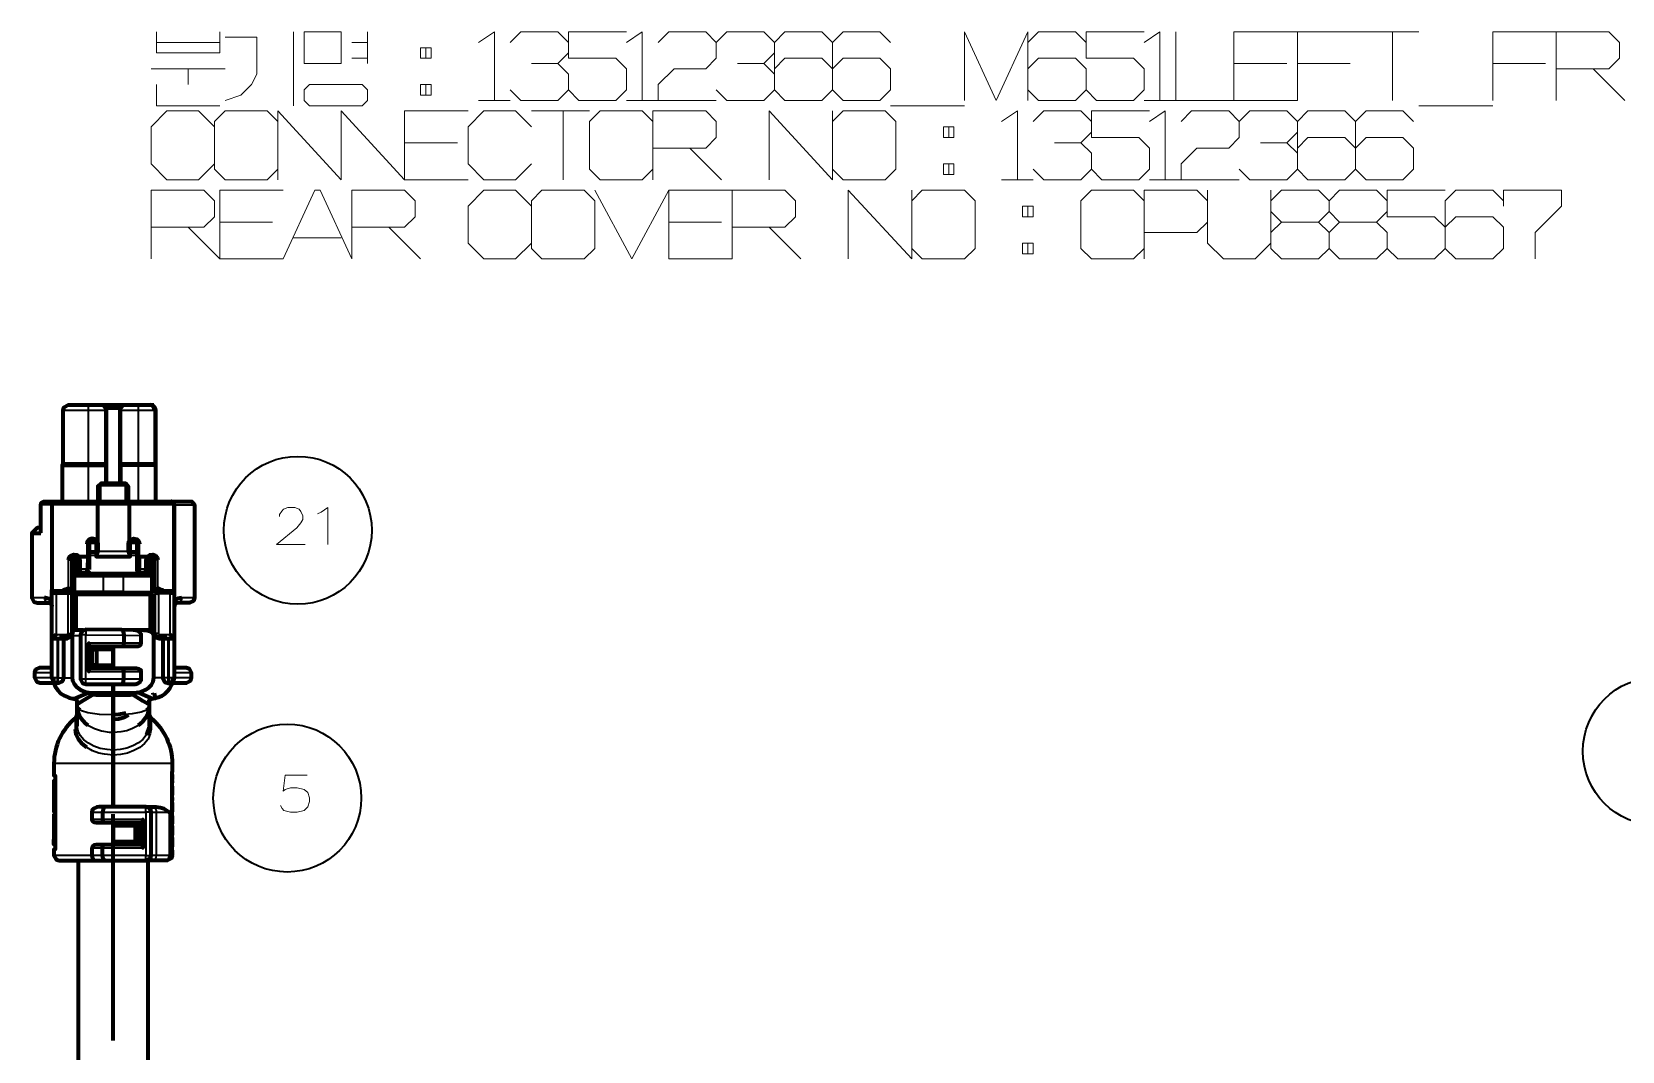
# Model space of a CAD drawing. Header units: millimetres. Extents: x 0 to 174, y 0 to 33.
# Drawn here: x 42.938 to 45.902, y 12.972 to 14.871 of the extents above; entities that cross this region are included whole.
import ezdxf

# ---------------------------------------------------------------- set-up
doc = ezdxf.new("R2010")
doc.units = ezdxf.units.MM
doc.layers.add('PDF_Geomertry', color=7, linetype='Continuous', true_color=0x405f80)

msp = doc.modelspace()

# ---------------------------------------------------------------- linework, layer by layer
at = {"layer": 'PDF_Geomertry', "color": 7, "lineweight": 13}
for points in [[(43.1703, 14.8714), (43.1703, 14.8319), (43.2883, 14.8319), (43.2883, 14.8714), (43.2883, 14.8517), (43.1703, 14.8517)], [(43.2982, 14.8615), (43.3572, 14.8615), (43.3572, 14.8221), (43.3572, 14.7926), (43.3474, 14.7729), (43.3278, 14.7532), (43.2982, 14.7433)], [(43.4261, 14.8714), (43.4261, 14.7335)], [(43.5344, 14.8517), (43.5639, 14.8517)], [(43.5639, 14.8714), (43.5639, 14.8122)], [(43.7707, 14.8517), (43.8001, 14.8714), (43.8001, 14.7433)], [(43.8297, 14.8517), (43.8493, 14.8714), (43.9183, 14.8714), (43.9379, 14.8517), (43.9379, 14.8319), (43.9183, 14.8122), (43.869, 14.8122), (43.9183, 14.8122), (43.9379, 14.7926), (43.9379, 14.7631), (43.9183, 14.7433), (43.8493, 14.7433), (43.8297, 14.7631)], [(44.0463, 14.8714), (43.9379, 14.8714), (43.9379, 14.8221), (44.0265, 14.8221), (44.0463, 14.8024), (44.0463, 14.7631), (44.0265, 14.7433), (43.9576, 14.7433), (43.9379, 14.7631)], [(44.0463, 14.8517), (44.0757, 14.8714), (44.0757, 14.7433)], [(44.1053, 14.8517), (44.125, 14.8714), (44.1939, 14.8714), (44.2136, 14.8517), (44.2136, 14.8221), (44.1939, 14.8024), (44.1349, 14.8024), (44.1053, 14.7729), (44.1053, 14.7433), (44.2136, 14.7433)], [(44.2136, 14.8517), (44.2332, 14.8714), (44.3021, 14.8714), (44.3218, 14.8517), (44.3218, 14.8319), (44.3021, 14.8122), (44.2529, 14.8122), (44.3021, 14.8122), (44.3218, 14.7926), (44.3218, 14.7631), (44.3021, 14.7433), (44.2332, 14.7433), (44.2136, 14.7631)], [(44.4301, 14.8517), (44.4104, 14.8714), (44.3415, 14.8714), (44.3218, 14.8517), (44.3218, 14.7631), (44.3415, 14.7433), (44.4104, 14.7433), (44.4301, 14.7631), (44.4301, 14.8024), (44.4104, 14.8221), (44.3415, 14.8221), (44.3218, 14.8024)], [(44.5383, 14.8517), (44.5186, 14.8714), (44.4497, 14.8714), (44.4301, 14.8517), (44.4301, 14.7631), (44.4497, 14.7433), (44.5186, 14.7433), (44.5383, 14.7631), (44.5383, 14.8024), (44.5186, 14.8221), (44.4497, 14.8221), (44.4301, 14.8024)], [(44.6761, 14.7433), (44.6761, 14.8714), (44.7351, 14.7433), (44.7943, 14.8714), (44.7943, 14.7433)], [(44.9025, 14.8517), (44.8828, 14.8714), (44.8139, 14.8714), (44.7943, 14.8517), (44.7943, 14.7631), (44.8139, 14.7433), (44.8828, 14.7433), (44.9025, 14.7631), (44.9025, 14.8024), (44.8828, 14.8221), (44.8139, 14.8221), (44.7943, 14.8024)], [(45.0108, 14.8714), (44.9025, 14.8714), (44.9025, 14.8221), (44.9911, 14.8221), (45.0108, 14.8024), (45.0108, 14.7631), (44.9911, 14.7433), (44.9222, 14.7433), (44.9025, 14.7631)], [(45.0108, 14.8517), (45.0403, 14.8714), (45.0403, 14.7433)], [(45.0699, 14.8714), (45.0699, 14.7433), (45.1781, 14.7433)], [(45.2963, 14.8714), (45.1781, 14.8714), (45.1781, 14.7433), (45.2963, 14.7433), (45.2963, 14.8714), (45.4143, 14.8714), (45.5226, 14.8714)], [(45.4733, 14.8714), (45.4733, 14.7433)], [(45.7785, 14.8714), (45.6604, 14.8714), (45.6604, 14.7433)], [(45.7785, 14.7433), (45.7785, 14.8714), (45.8769, 14.8714), (45.8967, 14.8517), (45.8967, 14.8221), (45.8769, 14.8024), (45.7785, 14.8024)], [(43.5344, 14.8221), (43.5639, 14.8221)], [(43.6722, 14.8418), (43.6722, 14.8221)], [(43.1604, 14.8024), (43.2982, 14.8024)], [(43.2293, 14.8024), (43.2293, 14.7729)], [(45.2765, 14.8122), (45.1781, 14.8122)], [(45.3946, 14.8122), (45.2963, 14.8122)], [(45.7588, 14.8122), (45.6604, 14.8122)], [(45.8474, 14.8024), (45.9064, 14.7433)], [(43.1703, 14.7729), (43.1703, 14.7335), (43.2883, 14.7335)], [(43.6722, 14.7729), (43.6722, 14.7532)], [(43.7707, 14.7433), (43.8297, 14.7433)], [(44.0463, 14.7433), (44.1053, 14.7433)], [(44.5383, 14.7335), (44.6761, 14.7335)], [(45.0108, 14.7433), (45.0699, 14.7433)], [(45.5226, 14.7335), (45.6604, 14.7335)], [(43.2785, 14.6942), (43.249, 14.7238), (43.1899, 14.7238), (43.1604, 14.6942), (43.1604, 14.6253), (43.1899, 14.5957), (43.249, 14.5957), (43.2785, 14.6253)], [(43.3967, 14.5957), (43.3967, 14.7238), (43.5147, 14.5957), (43.5147, 14.7238)], [(43.5147, 14.5957), (43.5147, 14.7238), (43.6328, 14.5957), (43.6328, 14.7238)], [(43.751, 14.7238), (43.6328, 14.7238), (43.6328, 14.5957), (43.751, 14.5957)], [(43.869, 14.6942), (43.8396, 14.7238), (43.7804, 14.7238), (43.751, 14.6942), (43.751, 14.6253), (43.7804, 14.5957), (43.8396, 14.5957), (43.869, 14.6253)], [(43.869, 14.7238), (43.9774, 14.7238)], [(43.9281, 14.7238), (43.9281, 14.5957)], [(44.0954, 14.5957), (44.0954, 14.7238), (44.1939, 14.7238), (44.2136, 14.704), (44.2136, 14.6744), (44.1939, 14.6547), (44.0954, 14.6547)], [(44.3119, 14.5957), (44.3119, 14.7238), (44.4301, 14.5957), (44.4301, 14.7238)], [(44.745, 14.704), (44.7746, 14.7238), (44.7746, 14.5957)], [(44.804, 14.704), (44.8238, 14.7238), (44.8926, 14.7238), (44.9124, 14.704), (44.9124, 14.6843), (44.8926, 14.6646), (44.8435, 14.6646), (44.8926, 14.6646), (44.9124, 14.645), (44.9124, 14.6154), (44.8926, 14.5957), (44.8238, 14.5957), (44.804, 14.6154)], [(45.0207, 14.7238), (44.9124, 14.7238), (44.9124, 14.6744), (45.001, 14.6744), (45.0207, 14.6547), (45.0207, 14.6154), (45.001, 14.5957), (44.9321, 14.5957), (44.9124, 14.6154)], [(45.0207, 14.704), (45.0501, 14.7238), (45.0501, 14.5957)], [(45.0797, 14.704), (45.0993, 14.7238), (45.1683, 14.7238), (45.1879, 14.704), (45.1879, 14.6744), (45.1683, 14.6547), (45.1092, 14.6547), (45.0797, 14.6253), (45.0797, 14.5957), (45.1879, 14.5957)], [(45.1879, 14.704), (45.2076, 14.7238), (45.2765, 14.7238), (45.2963, 14.704), (45.2963, 14.6843), (45.2765, 14.6646), (45.2274, 14.6646), (45.2765, 14.6646), (45.2963, 14.645), (45.2963, 14.6154), (45.2765, 14.5957), (45.2076, 14.5957), (45.1879, 14.6154)], [(45.4044, 14.704), (45.3849, 14.7238), (45.316, 14.7238), (45.2963, 14.704), (45.2963, 14.6154), (45.316, 14.5957), (45.3849, 14.5957), (45.4044, 14.6154), (45.4044, 14.6547), (45.3849, 14.6744), (45.316, 14.6744), (45.2963, 14.6547)], [(45.5128, 14.704), (45.4931, 14.7238), (45.4242, 14.7238), (45.4044, 14.704), (45.4044, 14.6154), (45.4242, 14.5957), (45.4931, 14.5957), (45.5128, 14.6154), (45.5128, 14.6547), (45.4931, 14.6744), (45.4242, 14.6744), (45.4044, 14.6547)], [(44.6467, 14.6942), (44.6467, 14.6744)], [(43.7313, 14.6646), (43.6328, 14.6646)], [(44.1643, 14.6547), (44.2233, 14.5957)], [(44.6467, 14.6253), (44.6467, 14.6056)], [(44.745, 14.5957), (44.804, 14.5957)], [(45.0207, 14.5957), (45.0797, 14.5957)], [(43.1604, 14.4481), (43.1604, 14.5761), (43.2588, 14.5761), (43.2785, 14.5564), (43.2785, 14.5268), (43.2588, 14.5071), (43.1604, 14.5071)], [(43.4064, 14.5761), (43.2883, 14.5761), (43.2883, 14.4481), (43.4064, 14.4481), (43.4656, 14.5761), (43.4754, 14.5761), (43.5344, 14.4481), (43.5344, 14.5761), (43.6328, 14.5761), (43.6525, 14.5564), (43.6525, 14.5268), (43.6328, 14.5071), (43.5344, 14.5071)], [(43.869, 14.5465), (43.8396, 14.5761), (43.7804, 14.5761), (43.751, 14.5465), (43.751, 14.4776), (43.7804, 14.4481), (43.8396, 14.4481), (43.869, 14.4776)], [(43.9872, 14.5761), (44.0561, 14.4481), (44.125, 14.5761)], [(44.2431, 14.5761), (44.125, 14.5761), (44.125, 14.4481), (44.2431, 14.4481), (44.2431, 14.5761), (44.3415, 14.5761), (44.3611, 14.5564), (44.3611, 14.5268), (44.3415, 14.5071), (44.2431, 14.5071)], [(44.4596, 14.4481), (44.4596, 14.5761), (44.5778, 14.4481), (44.5778, 14.5761)], [(45.0108, 14.4481), (45.0108, 14.5761), (45.1092, 14.5761), (45.1289, 14.5564), (45.1289, 14.5169), (45.1092, 14.4974), (45.0108, 14.4974)], [(45.1289, 14.5761), (45.1289, 14.4776), (45.1585, 14.4481), (45.2175, 14.4481), (45.2469, 14.4776), (45.2469, 14.5761)], [(45.5718, 14.5761), (45.4636, 14.5761), (45.4636, 14.5268), (45.5521, 14.5268), (45.5718, 14.5071), (45.5718, 14.4678), (45.5521, 14.4481), (45.4832, 14.4481), (45.4636, 14.4678)], [(45.6801, 14.5564), (45.6604, 14.5761), (45.5915, 14.5761), (45.5718, 14.5564), (45.5718, 14.4678), (45.5915, 14.4481), (45.6604, 14.4481), (45.6801, 14.4678), (45.6801, 14.5071), (45.6604, 14.5268), (45.5915, 14.5268), (45.5718, 14.5071)], [(45.6801, 14.5465), (45.6801, 14.5761), (45.7883, 14.5761), (45.7883, 14.5465), (45.7392, 14.4974), (45.7392, 14.4481)], [(44.7943, 14.5465), (44.7943, 14.5268)], [(43.2293, 14.5071), (43.2883, 14.4481)], [(43.3868, 14.5169), (43.2883, 14.5169)], [(43.6033, 14.5071), (43.6624, 14.4481)], [(44.2233, 14.5169), (44.125, 14.5169)], [(44.3119, 14.5071), (44.371, 14.4481)], [(45.2667, 14.5169), (45.2469, 14.4974), (45.2469, 14.4678), (45.2667, 14.4481), (45.3356, 14.4481), (45.3553, 14.4678), (45.3553, 14.4974), (45.3356, 14.5169)], [(45.375, 14.5169), (45.3553, 14.4974), (45.3553, 14.4678), (45.375, 14.4481), (45.4439, 14.4481), (45.4636, 14.4678), (45.4636, 14.4974), (45.4439, 14.5169)], [(43.4261, 14.4875), (43.5147, 14.4875)], [(44.7943, 14.4776), (44.7943, 14.4579)]]:
    msp.add_lwpolyline(points, dxfattribs=at)
for points in [[(43.4458, 14.8714), (43.5147, 14.8714), (43.5147, 14.8122), (43.4458, 14.8122), (43.4458, 14.8714)], [(43.6624, 14.8418), (43.6821, 14.8418), (43.6821, 14.8221), (43.6624, 14.8221), (43.6624, 14.8418)], [(43.4557, 14.7729), (43.554, 14.7729), (43.5639, 14.7631), (43.5639, 14.7433), (43.554, 14.7335), (43.4557, 14.7335), (43.4458, 14.7433), (43.4458, 14.7631), (43.4557, 14.7729)], [(43.6624, 14.7729), (43.6821, 14.7729), (43.6821, 14.7532), (43.6624, 14.7532), (43.6624, 14.7729)], [(43.2982, 14.7238), (43.3769, 14.7238), (43.3967, 14.704), (43.3967, 14.6154), (43.3769, 14.5957), (43.2982, 14.5957), (43.2785, 14.6154), (43.2785, 14.704), (43.2982, 14.7238)], [(43.9969, 14.7238), (44.0757, 14.7238), (44.0954, 14.704), (44.0954, 14.6154), (44.0757, 14.5957), (43.9969, 14.5957), (43.9774, 14.6154), (43.9774, 14.704), (43.9969, 14.7238)], [(44.4497, 14.7238), (44.5285, 14.7238), (44.5482, 14.704), (44.5482, 14.6154), (44.5285, 14.5957), (44.4497, 14.5957), (44.4301, 14.6154), (44.4301, 14.704), (44.4497, 14.7238)], [(44.6368, 14.6942), (44.6564, 14.6942), (44.6564, 14.6744), (44.6368, 14.6744), (44.6368, 14.6942)], [(44.6368, 14.6253), (44.6564, 14.6253), (44.6564, 14.6056), (44.6368, 14.6056), (44.6368, 14.6253)], [(43.8887, 14.5761), (43.9675, 14.5761), (43.9872, 14.5564), (43.9872, 14.4678), (43.9675, 14.4481), (43.8887, 14.4481), (43.869, 14.4678), (43.869, 14.5564), (43.8887, 14.5761)], [(44.5974, 14.5761), (44.6761, 14.5761), (44.6958, 14.5564), (44.6958, 14.4678), (44.6761, 14.4481), (44.5974, 14.4481), (44.5778, 14.4678), (44.5778, 14.5564), (44.5974, 14.5761)], [(44.9124, 14.5761), (44.9911, 14.5761), (45.0108, 14.5564), (45.0108, 14.4678), (44.9911, 14.4481), (44.9124, 14.4481), (44.8926, 14.4678), (44.8926, 14.5564), (44.9124, 14.5761)], [(45.2667, 14.5761), (45.3356, 14.5761), (45.3553, 14.5564), (45.3553, 14.5367), (45.3356, 14.5169), (45.2667, 14.5169), (45.2469, 14.5367), (45.2469, 14.5564), (45.2667, 14.5761)], [(45.375, 14.5761), (45.4439, 14.5761), (45.4636, 14.5564), (45.4636, 14.5367), (45.4439, 14.5169), (45.375, 14.5169), (45.3553, 14.5367), (45.3553, 14.5564), (45.375, 14.5761)], [(44.7844, 14.5465), (44.804, 14.5465), (44.804, 14.5268), (44.7844, 14.5268), (44.7844, 14.5465)], [(44.7844, 14.4776), (44.804, 14.4776), (44.804, 14.4579), (44.7844, 14.4579), (44.7844, 14.4776)]]:
    msp.add_lwpolyline(points, close=True, dxfattribs=at)
at = {"layer": 'PDF_Geomertry', "lineweight": 70}
for points in [[(43.0761, 14.1701), (43.0761, 14.1663), (43.0761, 14.0658), (43.0429, 14.0658), (42.9967, 14.0658), (42.9967, 14.1663), (42.9986, 14.1721), (43.0065, 14.1761), (43.0429, 14.1761), (43.0708, 14.1761), (43.0715, 14.1761), (43.0793, 14.1761), (43.1001, 14.1761), (43.1079, 14.1761), (43.1086, 14.1761), (43.1365, 14.1761), (43.159, 14.1761), (43.1636, 14.1761), (43.1656, 14.1761)], [(43.1086, 14.1761), (43.1074, 14.1744), (43.1033, 14.1701), (43.1021, 14.1701), (43.1001, 14.1701), (43.0793, 14.1701), (43.0774, 14.1701), (43.0761, 14.1701), (43.0722, 14.1743), (43.0713, 14.1756), (43.071, 14.1758), (43.0708, 14.176), (43.0708, 14.1761), (43.0708, 14.1761), (43.0708, 14.1761), (43.0708, 14.1761), (43.0708, 14.1761)], [(43.1689, 14.0678), (43.1686, 14.0665), (43.1675, 14.0658), (43.1668, 14.0658), (43.1365, 14.0658), (43.1033, 14.0658), (43.1033, 14.1663), (43.1033, 14.1701)], [(43.1668, 14.1663), (43.166, 14.1706), (43.1631, 14.1746), (43.159, 14.1761), (43.1636, 14.1749), (43.1675, 14.1713), (43.1689, 14.1663), (43.1689, 14.0678), (43.1689, 14.0639), (43.1689, 13.996)], [(43.1636, 14.175), (43.1636, 14.1761)], [(42.9967, 14.0658), (42.9947, 14.0639), (43.0429, 14.0639), (43.076, 14.0639), (43.0761, 14.0658)], [(42.9947, 14.0639), (42.9947, 13.996)], [(43.076, 14.0639), (43.076, 14.0294)], [(43.1033, 14.0658), (43.1035, 14.0639)], [(43.1689, 14.0639), (43.1365, 14.0639), (43.1035, 14.0639), (43.1035, 14.0294)], [(43.1183, 13.996), (43.1183, 14.0218), (43.1183, 14.0235), (43.1135, 14.0293), (43.1124, 14.0294), (43.0671, 14.0294), (43.0612, 14.0246), (43.0612, 14.0235), (43.0612, 14.0218), (43.0612, 13.996)], [(42.9594, 13.9954), (42.9571, 13.9944), (42.9553, 13.9921), (42.9547, 13.99), (42.9547, 13.9375)], [(42.9553, 13.99), (42.9568, 13.9936), (42.9606, 13.9958), (42.9624, 13.996), (42.9815, 13.996), (42.9829, 13.996), (43.0604, 13.996), (43.119, 13.996), (43.1965, 13.996), (43.1981, 13.996), (43.2354, 13.996), (43.2365, 13.9958), (43.2413, 13.99), (43.2413, 13.8168), (43.2393, 13.811), (43.2315, 13.8069), (43.2099, 13.8069), (43.2081, 13.8067), (43.205, 13.8046), (43.2039, 13.8011)], [(42.9815, 13.996), (42.9757, 13.9911), (42.9756, 13.99), (42.9756, 13.8315), (42.9756, 13.8314)], [(43.0604, 13.996), (43.0603, 13.9958), (43.0603, 13.99), (43.0603, 13.9225), (43.0604, 13.9214), (43.0614, 13.9167), (43.0614, 13.9035), (43.0601, 13.9004), (43.0583, 13.8961), (43.0582, 13.8956)], [(43.119, 13.996), (43.1192, 13.9958), (43.1193, 13.99), (43.1193, 13.9225), (43.1228, 13.9257), (43.1282, 13.9271), (43.1336, 13.9257), (43.1375, 13.9219), (43.139, 13.9167)], [(43.2039, 13.8314), (43.2039, 13.8315), (43.2039, 13.99), (43.199, 13.9958), (43.1981, 13.996)], [(42.9547, 13.9467), (42.9481, 13.9467), (42.9382, 13.9369), (42.9553, 13.9369)], [(42.9382, 13.9369), (42.9382, 13.8168), (42.9421, 13.8089), (42.9481, 13.8069), (42.9697, 13.8069), (42.9732, 13.8058), (42.9753, 13.8026), (42.9756, 13.8011)], [(43.0603, 13.9225), (43.0558, 13.9261), (43.0504, 13.9271), (43.0451, 13.9253), (43.0415, 13.9211), (43.0406, 13.9167)], [(43.0454, 13.8693), (43.0454, 13.8694), (43.0454, 13.8721), (43.0454, 13.8942), (43.0454, 13.9167), (43.046, 13.9193), (43.0489, 13.9224), (43.0532, 13.9229), (43.0568, 13.9207), (43.0582, 13.9167), (43.0582, 13.8956), (43.0582, 13.8936), (43.1212, 13.8936), (43.1212, 13.8956), (43.1212, 13.9167), (43.1218, 13.9193), (43.1247, 13.9224), (43.129, 13.9229), (43.1326, 13.9207), (43.134, 13.9167), (43.134, 13.8942), (43.134, 13.8721), (43.134, 13.869), (43.134, 13.8682), (43.134, 13.8681), (43.1379, 13.864), (43.1497, 13.864), (43.1538, 13.8681)], [(43.0582, 13.9015), (43.0454, 13.9015)], [(43.1212, 13.8956), (43.1212, 13.8961), (43.1193, 13.9004), (43.1182, 13.9035), (43.1182, 13.9167), (43.119, 13.9215), (43.1193, 13.9225)], [(43.134, 13.9015), (43.1212, 13.9015)], [(43.0257, 13.869), (43.0257, 13.8721), (43.0257, 13.8872), (43.0244, 13.8911), (43.024, 13.8915), (43.0218, 13.8931), (43.0176, 13.8933), (43.0142, 13.891), (43.0129, 13.8872), (43.0129, 13.8349), (43.0129, 13.8315), (43.0129, 13.8238), (43.0129, 13.7499), (43.011, 13.744), (43.0032, 13.74), (42.9756, 13.74), (42.9756, 13.7401), (42.9763, 13.7407), (42.9781, 13.7425), (42.9835, 13.7479)], [(43.0067, 13.8872), (43.0079, 13.8921), (43.0114, 13.8957), (43.0167, 13.8975), (43.0221, 13.8965), (43.0258, 13.8936)], [(43.0169, 13.8931), (43.0169, 13.8621), (43.071, 13.8621), (43.1085, 13.8621), (43.1567, 13.8621), (43.1578, 13.8619), (43.1626, 13.8563)], [(43.024, 13.8915), (43.024, 13.8917), (43.024, 13.8918), (43.0246, 13.8926), (43.0251, 13.8933), (43.0251, 13.8933), (43.0258, 13.8936), (43.0406, 13.8936), (43.0442, 13.8938), (43.0453, 13.894), (43.0454, 13.8942), (43.0454, 13.8942)], [(43.0297, 13.864), (43.0294, 13.8642), (43.0292, 13.8644), (43.0286, 13.8667), (43.0282, 13.8708), (43.0282, 13.886), (43.0269, 13.891), (43.0251, 13.8933)], [(43.0404, 13.8708), (43.0411, 13.8647), (43.0412, 13.8642), (43.0414, 13.864), (43.0415, 13.864)], [(43.0406, 13.8936), (43.0406, 13.8936)], [(43.1389, 13.8936), (43.1346, 13.8939), (43.1342, 13.894), (43.134, 13.8942), (43.134, 13.8942)], [(43.1379, 13.864), (43.1381, 13.864), (43.1382, 13.8643), (43.1385, 13.8654), (43.139, 13.8708), (43.1389, 13.8936), (43.139, 13.8936), (43.1536, 13.8936), (43.1538, 13.8936), (43.1544, 13.8933)], [(43.1497, 13.864), (43.1499, 13.864), (43.1501, 13.8643), (43.1506, 13.865), (43.1514, 13.8708), (43.1513, 13.886), (43.1517, 13.8889), (43.1544, 13.8933), (43.155, 13.8926), (43.1554, 13.8918), (43.1554, 13.8917), (43.1554, 13.8915), (43.1538, 13.8876), (43.1538, 13.8872), (43.1538, 13.8721), (43.1538, 13.8689)], [(43.1538, 13.869), (43.1536, 13.8688), (43.1535, 13.8685), (43.1531, 13.8685), (43.1525, 13.8686)], [(43.1536, 13.8936), (43.1579, 13.8968), (43.1635, 13.8975), (43.1686, 13.8954), (43.1718, 13.8915), (43.1728, 13.8872)], [(43.2014, 13.8279), (43.2012, 13.8279), (43.2006, 13.8278), (43.1999, 13.8276), (43.1983, 13.8276), (43.18, 13.8276), (43.1704, 13.8276), (43.1665, 13.8315), (43.1665, 13.8349), (43.1665, 13.8872), (43.166, 13.8899), (43.1632, 13.8928), (43.1589, 13.8935), (43.1554, 13.8915)], [(43.1665, 13.8286), (43.1625, 13.8286), (43.1625, 13.8563), (43.1625, 13.8929)], [(43.0169, 13.8621), (43.0169, 13.8615), (43.0169, 13.8599), (43.0169, 13.8286), (43.0129, 13.8286)], [(43.0129, 13.8433), (43.0169, 13.8433)], [(43.0183, 13.8563), (43.0169, 13.8594), (43.0169, 13.8599)], [(43.0257, 13.8681), (43.0297, 13.864), (43.0415, 13.864), (43.0454, 13.8681)], [(43.0421, 13.8658), (43.0431, 13.8653), (43.0439, 13.8653), (43.0446, 13.8657), (43.0451, 13.8664)], [(43.1344, 13.8664), (43.1349, 13.8657), (43.1356, 13.8653), (43.1364, 13.8653), (43.1374, 13.8658)], [(43.1513, 13.866), (43.1517, 13.8653), (43.1518, 13.8651), (43.1521, 13.865), (43.1522, 13.865), (43.1525, 13.8651)], [(43.1625, 13.8433), (43.1665, 13.8433)], [(42.9756, 13.8108), (42.9703, 13.8149), (42.9636, 13.8168), (42.9619, 13.8168)], [(42.9854, 13.6574), (42.9794, 13.6593), (42.9756, 13.6672), (42.9756, 13.74), (42.9756, 13.8238), (42.9756, 13.8296), (42.9756, 13.8315), (42.9756, 13.8317), (42.9757, 13.8315), (42.9758, 13.8315)], [(42.9756, 13.8317), (42.9763, 13.8294), (42.9768, 13.8288)], [(42.9758, 13.8301), (42.9758, 13.83), (42.9758, 13.8301), (42.9758, 13.8303)], [(42.9782, 13.8279), (42.9782, 13.8279)], [(42.9782, 13.8279), (42.9789, 13.8278), (42.9797, 13.8276)], [(42.9835, 13.8238), (42.9807, 13.8269), (42.9799, 13.8275), (42.9796, 13.8276), (42.9797, 13.8276), (42.9811, 13.8276), (42.9994, 13.8276), (43.009, 13.8276), (43.0129, 13.8315)], [(42.9967, 13.8315), (43.0036, 13.8332), (43.0067, 13.8349)], [(42.9985, 13.8279), (43.0013, 13.8278)], [(42.9994, 13.8276), (43.005, 13.8292), (43.009, 13.8321)], [(43.009, 13.8276), (43.0058, 13.8251), (43.0051, 13.8238)], [(43.0129, 13.8236), (43.0129, 13.8244), (43.0115, 13.8261)], [(43.1626, 13.8286), (43.1625, 13.8275), (43.1567, 13.8228), (43.1085, 13.8228), (43.071, 13.8228), (43.0228, 13.8228), (43.0218, 13.8228), (43.0169, 13.8286)], [(43.0208, 13.7563), (43.0208, 13.8231)], [(43.1586, 13.8231), (43.1586, 13.7563)], [(43.196, 13.7479), (43.2014, 13.7425), (43.2032, 13.7407), (43.2039, 13.7401), (43.2039, 13.74), (43.1764, 13.74), (43.1704, 13.7419), (43.1665, 13.7499), (43.1665, 13.8238)], [(43.1704, 13.8321), (43.1761, 13.8285), (43.18, 13.8276)], [(43.1744, 13.8238), (43.1733, 13.8253), (43.171, 13.8274), (43.1704, 13.8276)], [(43.1728, 13.8349), (43.1794, 13.8319), (43.1828, 13.8315)], [(43.1782, 13.8278), (43.181, 13.8279)], [(43.1822, 13.74), (43.1822, 13.6672), (43.1862, 13.6593), (43.1921, 13.6574), (43.194, 13.6574), (43.2019, 13.6613), (43.2039, 13.6672), (43.2039, 13.74), (43.2039, 13.8238), (43.2039, 13.8313), (43.2039, 13.8314), (43.2039, 13.8314), (43.2039, 13.8315), (43.2039, 13.8317), (43.2038, 13.8315)], [(43.196, 13.8238), (43.1967, 13.825), (43.1996, 13.8275), (43.2006, 13.8275), (43.2015, 13.8278), (43.2024, 13.8283), (43.2031, 13.829)], [(43.1999, 13.8276), (43.1999, 13.8276), (43.1999, 13.8276), (43.1999, 13.8276), (43.1996, 13.8275)], [(43.2026, 13.8288), (43.2039, 13.831), (43.2039, 13.8317)], [(43.2035, 13.8296), (43.2036, 13.8299), (43.2036, 13.8301)], [(43.2036, 13.83), (43.2036, 13.8303), (43.2036, 13.8303)], [(43.2175, 13.8168), (43.2104, 13.8154), (43.205, 13.8119), (43.2039, 13.8108)], [(43.0208, 13.7754), (43.0129, 13.7754)], [(43.0129, 13.7561), (43.0161, 13.7561)], [(43.0344, 13.7564), (43.0161, 13.7561), (43.0157, 13.7561), (43.0153, 13.7557), (43.0146, 13.7543), (43.0136, 13.7479), (43.0136, 13.7464), (43.0136, 13.7462), (43.0136, 13.6672), (43.0142, 13.6625), (43.0171, 13.6561), (43.0215, 13.6507), (43.0292, 13.6453), (43.0378, 13.6415), (43.0439, 13.64), (43.0474, 13.639), (43.0532, 13.6365), (43.0582, 13.6357), (43.0897, 13.6357), (43.0897, 13.6415), (43.0897, 13.6554), (43.0897, 13.6415), (43.0897, 13.6357), (43.0897, 13.5983), (43.0897, 13.566), (43.0897, 13.5329), (43.0897, 13.5235), (43.0897, 13.5078), (43.0897, 13.4269), (43.0897, 13.5078), (43.0897, 13.5235), (43.0897, 13.5329), (43.0897, 13.566), (43.0897, 13.5983), (43.0897, 13.6357), (43.1212, 13.6357), (43.1263, 13.6365)], [(43.1665, 13.7561), (43.1404, 13.7564), (43.1271, 13.7565), (43.106, 13.7567), (43.0386, 13.7572), (43.0307, 13.7533), (43.0288, 13.7474), (43.0288, 13.6651), (43.0326, 13.6574), (43.0386, 13.6554), (43.1058, 13.6554), (43.1269, 13.6554), (43.1312, 13.6557), (43.1353, 13.6569), (43.1383, 13.6586), (43.1406, 13.6607), (43.1418, 13.6629), (43.1422, 13.6651), (43.1422, 13.679), (43.1421, 13.6799), (43.1418, 13.6808), (43.1406, 13.6824), (43.1383, 13.6837), (43.1331, 13.6849), (43.1072, 13.6849), (43.0449, 13.6849), (43.0449, 13.6849), (43.0449, 13.6849), (43.0449, 13.6849), (43.0447, 13.6847), (43.0447, 13.6844), (43.0446, 13.6832), (43.0443, 13.679), (43.0443, 13.7321), (43.0446, 13.7279), (43.0447, 13.7267), (43.0449, 13.7263), (43.1072, 13.7263), (43.1331, 13.7263), (43.1364, 13.7267), (43.1392, 13.7278), (43.1413, 13.7293), (43.1422, 13.7321), (43.1422, 13.7465), (43.1418, 13.7489), (43.1406, 13.7511), (43.1385, 13.7531), (43.1356, 13.7547), (43.1276, 13.7565), (43.1271, 13.7565)], [(43.106, 13.7567), (43.1065, 13.7565), (43.1076, 13.7556), (43.109, 13.7511), (43.1094, 13.7468), (43.1094, 13.7321), (43.1086, 13.7276), (43.1081, 13.7267), (43.1076, 13.7263), (43.1072, 13.7263)], [(43.1661, 13.6388), (43.1672, 13.6328), (43.1676, 13.6301), (43.1678, 13.6294), (43.1678, 13.6292), (43.1678, 13.6292), (43.1678, 13.6292), (43.1678, 13.6292), (43.1678, 13.6292), (43.1678, 13.6292), (43.1676, 13.6292), (43.1676, 13.6293), (43.1632, 13.6285), (43.1587, 13.63), (43.1356, 13.64), (43.1417, 13.6415), (43.1503, 13.6453), (43.1561, 13.6492), (43.1611, 13.6542), (43.1646, 13.6603), (43.1658, 13.6672), (43.1658, 13.7464), (43.1657, 13.7472), (43.1642, 13.7501), (43.1603, 13.7531), (43.1538, 13.7551), (43.1404, 13.7564)], [(43.1665, 13.7754), (43.1586, 13.7754)], [(42.9972, 13.74), (42.9972, 13.6672), (42.9953, 13.6613), (42.9874, 13.6574), (42.9854, 13.6574), (42.9539, 13.6574), (42.9481, 13.6593), (42.944, 13.6672), (42.944, 13.6771), (42.946, 13.6829), (42.9539, 13.6869), (42.9756, 13.6869)], [(43.0464, 13.7263), (43.0464, 13.6849)], [(43.059, 13.6908), (43.0504, 13.6908), (43.0504, 13.7203), (43.059, 13.7203)], [(43.0897, 13.7203), (43.059, 13.7203), (43.059, 13.6908), (43.0897, 13.6908)], [(43.1094, 13.7468), (43.1094, 13.7468)], [(42.9782, 13.6672), (42.9793, 13.6583), (42.9818, 13.6515), (42.9865, 13.6444), (42.9925, 13.6385), (43, 13.6336), (43.0081, 13.6304), (43.0164, 13.6285), (43.0208, 13.6301), (43.0439, 13.64)], [(43.1058, 13.6554), (43.1064, 13.6554), (43.1075, 13.6565), (43.1085, 13.6583), (43.1094, 13.6651), (43.1094, 13.679), (43.1086, 13.6835), (43.1081, 13.6844), (43.1076, 13.6847), (43.1072, 13.6849)], [(43.2039, 13.6869), (43.2256, 13.6869), (43.2315, 13.6849), (43.2354, 13.6771), (43.2354, 13.6672), (43.2335, 13.6613), (43.2256, 13.6574), (43.1999, 13.6574)], [(43.0532, 13.6365), (43.0347, 13.6249), (43.0246, 13.6189)], [(43.1356, 13.64), (43.129, 13.6376), (43.1263, 13.6365), (43.1449, 13.6247), (43.1549, 13.6189)], [(43.1633, 13.6318), (43.1639, 13.629), (43.1638, 13.6288), (43.1638, 13.6285), (43.1635, 13.6283), (43.1632, 13.6285), (43.1606, 13.6276), (43.1582, 13.6261), (43.1564, 13.6239), (43.1549, 13.6189), (43.1554, 13.6188), (43.1558, 13.6189), (43.1561, 13.6194), (43.1562, 13.6201), (43.1567, 13.6258)], [(43.0228, 13.6238), (43.0231, 13.6211), (43.0235, 13.6193), (43.0237, 13.6189), (43.0242, 13.6188), (43.0246, 13.6189), (43.0242, 13.6218), (43.0229, 13.6243), (43.021, 13.6264), (43.0164, 13.6285), (43.016, 13.6285), (43.0153, 13.6288), (43.0157, 13.6288)], [(43.0228, 13.6243), (43.0215, 13.6258), (43.0199, 13.6271), (43.0163, 13.6285)], [(43.0228, 13.5776), (43.0228, 13.6126), (43.0228, 13.6244)], [(43.0281, 13.6071), (43.0236, 13.6106), (43.0228, 13.6126), (43.0232, 13.6074), (43.0246, 13.6021), (43.0267, 13.5971), (43.0296, 13.5921), (43.0378, 13.5832), (43.0428, 13.5794)], [(43.1368, 13.5794), (43.1443, 13.5857), (43.1507, 13.5933), (43.155, 13.6024), (43.1565, 13.6092), (43.1567, 13.6126), (43.1562, 13.611), (43.155, 13.6094), (43.1518, 13.6072)], [(43.1567, 13.6243), (43.1567, 13.6126), (43.1567, 13.5776)], [(43.1136, 13.6015), (43.1006, 13.5989), (43.0897, 13.5983)], [(43.0897, 13.5903), (43.1006, 13.5911), (43.1106, 13.594), (43.1186, 13.5983)], [(43.1571, 13.5757), (43.1517, 13.561)], [(43.0407, 13.5374), (43.0319, 13.5444), (43.0251, 13.5529), (43.0208, 13.5619), (43.0193, 13.5719)], [(43.1997, 13.4875), (43.1997, 13.4881), (43.1992, 13.4881)], [(43.2, 13.4847), (43.2, 13.4875), (43.1992, 13.4875)], [(43.2, 13.4875), (43.1999, 13.4865), (43.1992, 13.4865)], [(43.1999, 13.4865), (43.1999, 13.4851), (43.1992, 13.4851)], [(43.1999, 13.4851), (43.1997, 13.4826), (43.1992, 13.4826)], [(43.1999, 13.4821), (43.2, 13.484), (43.2, 13.4851), (43.2, 13.484), (43.2, 13.4821), (43.1999, 13.4821), (43.1999, 13.4801)], [(43.2, 13.4875), (43.2, 13.4875)], [(43.2, 13.4875), (43.2, 13.4875)], [(43.2, 13.4851), (43.2, 13.4851)], [(43.2, 13.484), (43.2, 13.484)], [(42.9818, 13.4753), (42.9794, 13.4753), (42.9794, 13.4733), (42.9794, 13.47), (42.9794, 13.4686), (42.9818, 13.4686)], [(42.9818, 13.4733), (42.9794, 13.4733)], [(42.9818, 13.47), (42.9794, 13.47)], [(42.9794, 13.4686), (42.9794, 13.4668), (42.9794, 13.4417)], [(42.9818, 13.4668), (42.9794, 13.4668)], [(43.1992, 13.4801), (43.1997, 13.4801), (43.1997, 13.4782), (43.1992, 13.4782)], [(43.1992, 13.4757), (43.1997, 13.4757), (43.1999, 13.4733), (43.1992, 13.4733)], [(43.1992, 13.4708), (43.2, 13.4708), (43.2, 13.4738)], [(43.1999, 13.4733), (43.1999, 13.4718), (43.1992, 13.4718)], [(43.1997, 13.4708), (43.1997, 13.4703), (43.1992, 13.4703)], [(43.1999, 13.4654), (43.1997, 13.4664), (43.1992, 13.4664)], [(43.1999, 13.4615), (43.2, 13.4615), (43.2, 13.4629), (43.2, 13.4654), (43.1992, 13.4654)], [(43.2, 13.4654), (43.1999, 13.4649), (43.1992, 13.4649)], [(43.1999, 13.4649), (43.1999, 13.4635), (43.1992, 13.4635)], [(43.1999, 13.4635), (43.1997, 13.461), (43.1992, 13.461)], [(43.1992, 13.4585), (43.1997, 13.4585), (43.1997, 13.4565), (43.1992, 13.4565)], [(43.1997, 13.4565), (43.1997, 13.454), (43.1992, 13.454)], [(43.1997, 13.454), (43.1999, 13.4517), (43.1992, 13.4517)], [(43.1997, 13.4826), (43.1997, 13.4801)], [(43.1997, 13.4757), (43.1997, 13.4782)], [(43.1997, 13.461), (43.1997, 13.4585)], [(43.2, 13.4763), (43.2, 13.4743), (43.2, 13.4733), (43.2, 13.4743), (43.1999, 13.4763), (43.2, 13.4763), (43.2, 13.4782)], [(43.1999, 13.4763), (43.1999, 13.4782)], [(43.2, 13.4708), (43.1999, 13.4718)], [(43.2, 13.4629), (43.1999, 13.4619), (43.1999, 13.4604), (43.1999, 13.459)], [(43.2, 13.449), (43.2, 13.4515), (43.2, 13.4517), (43.2, 13.4521), (43.1999, 13.4531), (43.1999, 13.4546), (43.1999, 13.4561), (43.1999, 13.459), (43.2, 13.459), (43.2, 13.4565), (43.1999, 13.4565)], [(43.2, 13.4565), (43.2, 13.454), (43.1999, 13.454)], [(43.2, 13.4801), (43.2, 13.4821)], [(43.2, 13.4743), (43.2, 13.4743)], [(43.2, 13.4733), (43.2, 13.4733)], [(43.2, 13.4708), (43.2, 13.4708)], [(43.2, 13.4708), (43.2, 13.4708)], [(43.2, 13.4615), (43.2, 13.459)], [(43.2, 13.4524), (43.2, 13.454)], [(42.9818, 13.4417), (42.9794, 13.4417), (42.9794, 13.4363), (42.9818, 13.4363)], [(42.9794, 13.4363), (42.9794, 13.4296), (42.9818, 13.4296)], [(42.9794, 13.4296), (42.9794, 13.4214)], [(43.0757, 13.4269), (43.0747, 13.4268), (43.0729, 13.4258), (43.071, 13.4226), (43.07, 13.4172), (43.07, 13.4033), (43.0701, 13.4025), (43.0711, 13.399), (43.0722, 13.3979), (43.0735, 13.3975)], [(43.1507, 13.4269), (43.1614, 13.4269), (43.17, 13.4269), (43.1776, 13.426), (43.1843, 13.4236), (43.1919, 13.4189), (43.194, 13.4172)], [(43.1999, 13.4517), (43.1999, 13.4501), (43.1992, 13.4501)], [(43.1999, 13.4501), (43.2, 13.4492), (43.1992, 13.4492)], [(43.2, 13.4492), (43.2, 13.4486), (43.1992, 13.4486)], [(43.1992, 13.4418), (43.1997, 13.4418), (43.1997, 13.4447), (43.2, 13.4447), (43.2, 13.4418), (43.1999, 13.4418), (43.2, 13.4389), (43.1999, 13.4389), (43.1992, 13.4389)], [(43.1997, 13.4447), (43.1992, 13.4447)], [(43.2, 13.4314), (43.2, 13.4346), (43.2, 13.4349), (43.1992, 13.4349)], [(43.2, 13.4349), (43.1999, 13.4344), (43.1992, 13.4344)], [(43.1999, 13.4344), (43.1999, 13.4324), (43.1992, 13.4324)], [(43.1999, 13.4324), (43.1997, 13.4304), (43.1992, 13.4304)], [(43.1999, 13.431), (43.2, 13.4319), (43.2, 13.431), (43.1999, 13.431), (43.1999, 13.4294), (43.1999, 13.4269), (43.1999, 13.425), (43.1999, 13.4226), (43.1999, 13.4211), (43.2, 13.4201), (43.2, 13.4176), (43.1992, 13.4176), (43.1992, 13.4172)], [(43.1992, 13.4275), (43.1997, 13.4275), (43.1997, 13.4256), (43.1992, 13.4256)], [(43.1999, 13.4389), (43.1997, 13.4418)], [(43.1997, 13.4304), (43.1997, 13.4275)], [(43.1997, 13.4221), (43.1997, 13.4256)], [(43.1999, 13.4261), (43.2, 13.431)], [(43.2, 13.4349), (43.2, 13.4349)], [(43.2, 13.4319), (43.2, 13.4319)], [(42.9818, 13.4214), (42.9794, 13.4214), (42.9794, 13.4185), (42.9818, 13.4185)], [(42.9818, 13.4121), (42.9794, 13.4121), (42.9794, 13.4076), (42.9794, 13.4061), (42.9818, 13.4061)], [(42.9794, 13.4061), (42.9794, 13.4017), (42.9794, 13.3707), (42.9794, 13.3663)], [(43.1429, 13.3561), (43.1429, 13.3975)], [(43.1992, 13.4221), (43.1997, 13.4221), (43.1999, 13.4201), (43.1992, 13.4201)], [(43.1999, 13.4201), (43.1999, 13.4182), (43.1992, 13.4182)], [(43.1992, 13.4172), (43.1992, 13.4172)], [(43.1999, 13.4132), (43.1997, 13.4132), (43.1992, 13.4132)], [(43.1997, 13.3956), (43.1992, 13.3956)], [(43.1999, 13.4103), (43.1999, 13.3956), (43.1997, 13.3956), (43.1997, 13.4132)], [(43.2, 13.4176), (43.1999, 13.4182)], [(43.2, 13.4079), (43.2, 13.4108)], [(42.9818, 13.3571), (42.9794, 13.3571), (42.9794, 13.3617), (42.9794, 13.3663), (42.9818, 13.3663)], [(43.0897, 13.3621), (43.1307, 13.3621), (43.1389, 13.3621), (43.1389, 13.3915), (43.1307, 13.3915), (43.1307, 13.3621)], [(43.1307, 13.3915), (43.0897, 13.3915)], [(43.2, 13.3881), (43.2, 13.3913), (43.2, 13.3915), (43.1992, 13.3915)], [(43.2, 13.3915), (43.1999, 13.3911), (43.1992, 13.3911)], [(43.1999, 13.3911), (43.1999, 13.3892), (43.1992, 13.3892)], [(43.1999, 13.3892), (43.1997, 13.3871), (43.1992, 13.3871)], [(43.1999, 13.3876), (43.2, 13.3886), (43.2, 13.3876), (43.1999, 13.3876), (43.1999, 13.3861), (43.1999, 13.3838), (43.1999, 13.3817), (43.1999, 13.3793), (43.1999, 13.3778), (43.2, 13.3768), (43.2, 13.3743), (43.1992, 13.3743), (43.1992, 13.3739)], [(43.1992, 13.3842), (43.1997, 13.3842), (43.1997, 13.3822), (43.1992, 13.3822)], [(43.1997, 13.3822), (43.1997, 13.3788), (43.1992, 13.3788)], [(43.1997, 13.3788), (43.1999, 13.3768), (43.1992, 13.3768)], [(43.1999, 13.3768), (43.1999, 13.3749), (43.1992, 13.3749)], [(43.1992, 13.3739), (43.1992, 13.3739)], [(43.2, 13.3664), (43.2, 13.3696), (43.2, 13.3699), (43.1992, 13.3699)], [(43.2, 13.3699), (43.1999, 13.3694), (43.1992, 13.3694)], [(43.1999, 13.3694), (43.1999, 13.3675), (43.1992, 13.3675)], [(43.1999, 13.3675), (43.1997, 13.3656), (43.1992, 13.3656)], [(43.1999, 13.366), (43.2, 13.3669), (43.2, 13.366), (43.1999, 13.366), (43.1999, 13.3644), (43.1999, 13.3621), (43.1999, 13.3601), (43.1999, 13.3576), (43.1999, 13.3561), (43.2, 13.3551), (43.2, 13.3526), (43.1992, 13.3526), (43.1992, 13.3522)], [(43.1997, 13.3871), (43.1997, 13.3842)], [(43.1997, 13.3656), (43.1997, 13.3625)], [(43.1999, 13.3828), (43.2, 13.3876)], [(43.2, 13.3743), (43.1999, 13.3749)], [(43.1999, 13.3611), (43.2, 13.366)], [(43.2, 13.3915), (43.2, 13.3915)], [(43.2, 13.3886), (43.2, 13.3886)], [(43.2, 13.3699), (43.2, 13.3699)], [(43.2, 13.3669), (43.2, 13.3669)], [(43.0757, 13.3267), (43.0747, 13.3268), (43.0729, 13.3279), (43.071, 13.331), (43.07, 13.3365), (43.07, 13.3503), (43.0707, 13.3539), (43.0717, 13.3553), (43.0728, 13.356), (43.0735, 13.3561)], [(43.1992, 13.3625), (43.1997, 13.3625), (43.1997, 13.3606), (43.1992, 13.3606)], [(43.1992, 13.3571), (43.1997, 13.3571), (43.1999, 13.3551), (43.1992, 13.3551)], [(43.1999, 13.3551), (43.1999, 13.3532), (43.1992, 13.3532)], [(43.1992, 13.3522), (43.1992, 13.3522)], [(43.1997, 13.3571), (43.1997, 13.3606)], [(43.2, 13.3526), (43.1999, 13.3532)], [(43.0247, 13.3267), (43.0247, 11.5865)], [(43.1547, 11.5865), (43.1547, 13.3267)]]:
    msp.add_lwpolyline(points, dxfattribs=at)
at = {"layer": 'PDF_Geomertry', "lineweight": 35}
for points in [[(42.9967, 14.1663), (43.0429, 14.1663), (43.0429, 14.0658), (43.0429, 14.0639), (43.0429, 13.996)], [(43.0429, 14.1761), (43.0429, 14.1663), (43.0761, 14.1663)], [(43.0774, 14.0294), (43.0774, 14.1701), (43.0715, 14.1761)], [(43.0793, 14.0294), (43.0793, 14.1701), (43.0793, 14.1761)], [(43.1001, 14.1761), (43.1001, 14.1701), (43.1001, 14.0294)], [(43.1021, 14.0294), (43.1021, 14.1701), (43.1079, 14.1761)], [(43.1033, 14.1663), (43.1365, 14.1663), (43.1365, 14.0658), (43.1365, 14.0639), (43.1365, 13.996)], [(43.1365, 14.1761), (43.1365, 14.1663), (43.1668, 14.1663)], [(43.1668, 14.0658), (43.1668, 14.1663), (43.1689, 14.1663)], [(43.1689, 14.0639), (43.1675, 14.0658)], [(43.0671, 13.996), (43.0671, 13.9965), (43.0671, 14.0253), (43.0649, 14.0251), (43.0629, 14.0243), (43.0617, 14.0232), (43.0612, 14.0218)], [(43.1183, 14.0218), (43.1182, 14.0225), (43.1178, 14.0232), (43.1172, 14.0237), (43.1157, 14.0247), (43.1124, 14.0253), (43.1124, 13.9965), (43.0671, 13.9965), (43.0653, 13.9964), (43.0638, 13.996)], [(43.1124, 14.0294), (43.1124, 14.0253), (43.0671, 14.0253), (43.0671, 14.0294)], [(42.9782, 13.8279), (42.9764, 13.8294), (42.976, 13.8304), (42.9758, 13.8315), (42.9776, 13.8315), (42.9776, 13.99), (42.9756, 13.99), (42.9553, 13.99), (42.9547, 13.99)], [(42.9553, 13.9369), (42.9553, 13.99)], [(43.1965, 13.996), (43.1996, 13.995), (43.2003, 13.9942), (43.2015, 13.9924), (43.2018, 13.99), (43.1193, 13.99), (43.0603, 13.99), (42.9776, 13.99), (42.9786, 13.9935), (42.98, 13.995), (42.981, 13.9956), (42.9819, 13.9958), (42.9829, 13.996)], [(43.1157, 13.996), (43.1142, 13.9964), (43.1124, 13.9965), (43.1124, 13.996)], [(43.1983, 13.8276), (43.199, 13.8278), (43.1997, 13.8279), (43.2003, 13.8283), (43.2012, 13.8294), (43.2018, 13.8315), (43.2018, 13.99), (43.2039, 13.99), (43.2413, 13.99)], [(43.0454, 13.9167), (43.0406, 13.9167), (43.0406, 13.8936), (43.0404, 13.8708)], [(43.0461, 13.9185), (43.0575, 13.9185)], [(43.0582, 13.9167), (43.0614, 13.9167)], [(43.0614, 13.9035), (43.1182, 13.9035)], [(43.1212, 13.9167), (43.1182, 13.9167)], [(43.1219, 13.9185), (43.1333, 13.9185)], [(43.139, 13.8936), (43.139, 13.9167), (43.134, 13.9167)], [(43.009, 13.8321), (43.0106, 13.8324), (43.0118, 13.8329), (43.0124, 13.8333), (43.0126, 13.8339), (43.0129, 13.8349), (43.0067, 13.8349), (43.0067, 13.8872), (43.0129, 13.8872)], [(43.0228, 13.8922), (43.0228, 13.8621)], [(43.0257, 13.8872), (43.0258, 13.8871), (43.0258, 13.8869), (43.026, 13.8867), (43.0267, 13.8864), (43.0282, 13.886)], [(43.0257, 13.8721), (43.0258, 13.8719), (43.0258, 13.8718), (43.026, 13.8715), (43.0265, 13.8712), (43.0282, 13.8708), (43.0404, 13.8708), (43.0439, 13.871), (43.045, 13.8715), (43.0454, 13.8721)], [(43.0582, 13.8956), (43.0454, 13.8956)], [(43.1085, 13.8621), (43.1085, 13.8563), (43.1611, 13.8563), (43.1608, 13.8585), (43.1599, 13.8604), (43.1592, 13.8611), (43.1583, 13.8617), (43.1575, 13.8619), (43.1567, 13.8621), (43.1567, 13.8922)], [(43.134, 13.8956), (43.1212, 13.8956)], [(43.134, 13.8721), (43.134, 13.8719), (43.1342, 13.8718), (43.1344, 13.8715), (43.1356, 13.871), (43.139, 13.8708), (43.1514, 13.8708), (43.1531, 13.8712), (43.1536, 13.8717), (43.1538, 13.8721)], [(43.1513, 13.886), (43.1531, 13.8864), (43.1536, 13.8868), (43.1538, 13.8872)], [(43.1704, 13.8321), (43.1682, 13.8326), (43.1672, 13.8333), (43.1668, 13.8339), (43.1665, 13.8343), (43.1665, 13.8349), (43.1728, 13.8349), (43.1728, 13.8872), (43.1665, 13.8872)], [(43.0169, 13.8286), (43.0183, 13.8286), (43.0183, 13.8563), (43.071, 13.8563), (43.071, 13.8286), (43.0183, 13.8286), (43.0186, 13.8264), (43.0196, 13.8244), (43.0203, 13.8238), (43.0211, 13.8232), (43.0219, 13.8228), (43.0228, 13.8228)], [(43.071, 13.8621), (43.071, 13.8563), (43.1085, 13.8563), (43.1085, 13.8286), (43.1611, 13.8286), (43.1604, 13.8253), (43.1592, 13.8238), (43.1583, 13.8232), (43.1575, 13.8228), (43.1567, 13.8228)], [(43.1625, 13.8286), (43.1611, 13.8286), (43.1611, 13.8563), (43.1625, 13.8563)], [(42.9697, 13.8069), (42.9674, 13.8074), (42.9653, 13.8087), (42.9636, 13.8108), (42.9624, 13.8136), (42.9619, 13.8168), (42.9382, 13.8168)], [(42.9756, 13.8238), (42.9835, 13.8238), (42.9835, 13.7479), (43.0032, 13.7479), (43.0032, 13.74)], [(42.9758, 13.83), (42.976, 13.8299), (42.976, 13.8296)], [(42.9765, 13.829), (42.9771, 13.8283), (42.9779, 13.8278), (42.9789, 13.8275), (42.9799, 13.8275)], [(42.9811, 13.8276), (42.9797, 13.8279), (42.9792, 13.8283), (42.9786, 13.8288), (42.9779, 13.83), (42.9776, 13.8315), (42.9967, 13.8315), (42.9969, 13.83), (42.9975, 13.8288), (42.9979, 13.8283), (42.9985, 13.8279), (42.9994, 13.8276)], [(42.9835, 13.8238), (43.0051, 13.8238), (43.0051, 13.7499), (43.0129, 13.7499)], [(43.0051, 13.8238), (43.0129, 13.8238)], [(43.009, 13.8276), (43.009, 13.8321), (43.0076, 13.8333), (43.0067, 13.8349)], [(43.0129, 13.8325), (43.0169, 13.8325)], [(43.1085, 13.8228), (43.1085, 13.8286), (43.071, 13.8286), (43.071, 13.8228)], [(43.1625, 13.8325), (43.1665, 13.8325)], [(43.196, 13.8238), (43.1744, 13.8238), (43.1744, 13.7499), (43.1665, 13.7499)], [(43.1665, 13.8238), (43.1744, 13.8238)], [(43.1704, 13.8276), (43.1704, 13.8321), (43.1718, 13.8333), (43.1728, 13.8349)], [(43.1764, 13.74), (43.1764, 13.7479), (43.196, 13.7479), (43.196, 13.8238), (43.2039, 13.8238)], [(43.18, 13.8276), (43.1806, 13.8278), (43.181, 13.8279), (43.1815, 13.8283), (43.1822, 13.8294), (43.1828, 13.8315), (43.2018, 13.8315), (43.2038, 13.8315), (43.2035, 13.8304), (43.2031, 13.8294), (43.2022, 13.8285), (43.2012, 13.8279)], [(43.2413, 13.8168), (43.2175, 13.8168), (43.2169, 13.8133), (43.2158, 13.8107), (43.214, 13.8086), (43.2121, 13.8074), (43.2099, 13.8069)], [(43.0386, 13.7572), (43.0386, 13.7474), (43.0288, 13.7474)], [(42.9854, 13.74), (42.9854, 13.6672), (42.9756, 13.6672), (42.944, 13.6672)], [(42.9874, 13.74), (42.9874, 13.6672), (42.9972, 13.6672), (43.0136, 13.6672)], [(42.9896, 13.7461), (43.0136, 13.7464)], [(43.0032, 13.7479), (43.0051, 13.7499)], [(43.0136, 13.7462), (43.0288, 13.7464)], [(43.1422, 13.6651), (43.1094, 13.6651), (43.0386, 13.6651), (43.0386, 13.7474), (43.1094, 13.7468), (43.1422, 13.7465)], [(43.1422, 13.7321), (43.1094, 13.7321), (43.0443, 13.7321)], [(43.1658, 13.7464), (43.1899, 13.7461)], [(43.1743, 13.7499), (43.1764, 13.7479)], [(43.194, 13.6574), (43.194, 13.6672), (43.1921, 13.6672), (43.1921, 13.74)], [(43.2354, 13.6672), (43.2039, 13.6672), (43.194, 13.6672), (43.194, 13.74)], [(42.944, 13.6771), (42.9756, 13.6771)], [(42.9874, 13.6574), (42.9874, 13.6672), (42.9854, 13.6672), (42.9854, 13.6574)], [(43.0386, 13.6554), (43.0386, 13.6651), (43.0288, 13.6651)], [(43.0443, 13.679), (43.1094, 13.679), (43.1422, 13.679)], [(43.1921, 13.6574), (43.1921, 13.6672), (43.1822, 13.6672), (43.1658, 13.6672)], [(43.2039, 13.6771), (43.2354, 13.6771)], [(43.0378, 13.6415), (43.0897, 13.6415), (43.1417, 13.6415)], [(43.1614, 13.6376), (43.1661, 13.6388)], [(43.1518, 13.6072), (43.1417, 13.6036), (43.1249, 13.6004), (43.1042, 13.5986), (43.0897, 13.5983), (43.0644, 13.5993), (43.0428, 13.6024), (43.0307, 13.6058), (43.0281, 13.6071)], [(43.1603, 13.5925), (43.1603, 13.5719), (43.1587, 13.5731), (43.1576, 13.5744), (43.1569, 13.576), (43.1567, 13.5776), (43.1553, 13.5689), (43.1514, 13.5604), (43.1451, 13.5528), (43.1367, 13.546), (43.1265, 13.5404), (43.1151, 13.5364), (43.1026, 13.5339), (43.0897, 13.5329), (43.0783, 13.5336), (43.0657, 13.536), (43.054, 13.54), (43.0436, 13.5454), (43.035, 13.5521), (43.0285, 13.5599), (43.0243, 13.5683), (43.0228, 13.5776), (43.0219, 13.5744), (43.0207, 13.5731), (43.0193, 13.5719), (43.0193, 13.5925)], [(43.0428, 13.5794), (43.0547, 13.5729), (43.0682, 13.5685), (43.0826, 13.5663), (43.0897, 13.566), (43.105, 13.5672), (43.115, 13.5694), (43.1261, 13.5735), (43.1368, 13.5794)], [(43.1603, 13.5719), (43.159, 13.5631), (43.1547, 13.5533), (43.1479, 13.5449), (43.1393, 13.5376), (43.1285, 13.5317), (43.1165, 13.5272), (43.1033, 13.5244), (43.0897, 13.5235), (43.0738, 13.5249), (43.0633, 13.5271), (43.0514, 13.5314), (43.0407, 13.5374)], [(43.2, 13.5078), (43.0897, 13.5078), (42.9794, 13.5078)], [(43.0499, 13.4172), (43.07, 13.4172), (43.1508, 13.4172), (43.1508, 13.3365), (43.1606, 13.3365), (43.1614, 13.3365), (43.1614, 13.3267), (43.1642, 13.3271), (43.1665, 13.3282), (43.1686, 13.3301), (43.17, 13.3325), (43.1707, 13.3365), (43.1707, 13.4172), (43.1704, 13.42), (43.1692, 13.4226), (43.1674, 13.4249), (43.165, 13.4263), (43.1614, 13.4269), (43.1614, 13.4172), (43.1606, 13.4172), (43.1508, 13.4172), (43.1508, 13.4269)], [(42.9818, 13.4076), (42.9794, 13.4076)], [(42.9818, 13.4017), (42.9794, 13.4017)], [(43.145, 13.4033), (43.07, 13.4033), (43.0499, 13.4033)], [(42.9818, 13.3707), (42.9794, 13.3707)], [(42.9818, 13.3617), (42.9794, 13.3617)], [(43.1508, 13.3267), (43.1508, 13.3365), (43.07, 13.3365), (43.0499, 13.3365), (42.9794, 13.3365)], [(43.0499, 13.3503), (43.07, 13.3503), (43.145, 13.3503)], [(43.2, 13.3365), (43.194, 13.3365), (43.1932, 13.3325), (43.1918, 13.3301), (43.1899, 13.3282), (43.1874, 13.3271), (43.1847, 13.3267)]]:
    msp.add_lwpolyline(points, dxfattribs=at)
at = {"layer": 'PDF_Geomertry', "color": 18, "lineweight": 13, "true_color": 0x260000}
for points in [[(43.4474, 13.9161), (43.394, 13.9161), (43.4318, 13.9472), (43.4396, 13.9561), (43.4429, 13.9628), (43.4429, 13.9694), (43.4396, 13.9772), (43.4362, 13.9817), (43.4285, 13.985), (43.4151, 13.985), (43.4074, 13.9817), (43.404, 13.9783), (43.3996, 13.9717), (43.3996, 13.9683)], [(43.4707, 13.9728), (43.4774, 13.9761), (43.4896, 13.985), (43.4896, 13.9161)], [(43.4013, 13.4293), (43.4046, 13.4238), (43.4079, 13.4204), (43.4201, 13.4171), (43.4324, 13.4171), (43.4457, 13.4204), (43.4524, 13.4271), (43.4557, 13.4371), (43.4557, 13.4438), (43.4524, 13.4538), (43.4457, 13.4593), (43.4324, 13.4626), (43.4201, 13.4626), (43.4101, 13.4593), (43.4068, 13.456), (43.4101, 13.486), (43.4512, 13.486)]]:
    msp.add_lwpolyline(points, dxfattribs=at)
at = {"layer": 'PDF_Geomertry', "lineweight": 70}
for points in [[(43.0897, 13.6849), (43.0897, 13.7263), (43.0897, 13.7203), (43.0897, 13.6908)], [(43.1999, 13.4782), (43.2, 13.4782), (43.2, 13.4801), (43.1999, 13.4801)], [(43.0897, 13.3915), (43.0897, 13.3975), (43.0897, 13.3561), (43.0897, 13.3621)]]:
    msp.add_lwpolyline(points, close=True, dxfattribs=at)
at = {"layer": 'PDF_Geomertry', "color": 3, "lineweight": 70}
for points in [[(43.0897, 13.5707), (43.0897, 13.6574)], [(43.0897, 13.5314), (43.0897, 13.4526)], [(43.0897, 12.9913), (43.0897, 13.3267), (43.0897, 13.4132)]]:
    msp.add_lwpolyline(points, dxfattribs=at)
at = {"layer": 'PDF_Geomertry', "lineweight": 70}
for points in [[(43.0228, 13.6), (43.0193, 13.5925, 0.222199), (42.9794, 13.5078), (42.9794, 13.4851), (42.9818, 13.4851), (42.9818, 13.3472), (42.9794, 13.3472), (42.9794, 13.3365), (42.9835, 13.3286), (42.9893, 13.3267), (43.0565, 13.3267), (43.0757, 13.3267), (43.1508, 13.3267), (43.1586, 13.3306), (43.1606, 13.3365), (43.1606, 13.4172), (43.1567, 13.425), (43.1508, 13.4269), (43.0757, 13.4269), (43.0638, 13.4269), (43.0592, 13.4264), (43.0539, 13.424), (43.0507, 13.4206), (43.0499, 13.4172), (43.0499, 13.4033), (43.051, 13.4004), (43.0542, 13.3982), (43.0583, 13.3975), (43.0735, 13.3975), (43.1444, 13.3975), (43.1444, 13.3975), (43.1444, 13.3975), (43.1444, 13.3975), (43.1446, 13.3976), (43.1446, 13.3979), (43.1449, 13.3992), (43.145, 13.4033), (43.145, 13.3503), (43.1449, 13.3544), (43.1446, 13.3557), (43.1444, 13.3561), (43.0735, 13.3561), (43.0583, 13.3561), (43.0542, 13.3554), (43.051, 13.3532), (43.0499, 13.3503), (43.0499, 13.3365), (43.0511, 13.3306), (43.0539, 13.3274), (43.0565, 13.3267)], [(43.1567, 13.6), (43.1603, 13.5925, -0.221451), (43.2, 13.5078), (43.2, 13.4919), (43.1992, 13.4919), (43.1992, 13.3463), (43.2, 13.3463), (43.2, 13.3365), (43.1981, 13.3306), (43.1901, 13.3267), (43.1847, 13.3267), (43.1614, 13.3267), (43.1507, 13.3267)]]:
    msp.add_lwpolyline(points, format="xyb", dxfattribs=at)
at = {"layer": 'PDF_Geomertry', "color": 18, "lineweight": 35, "true_color": 0x260000}
for points in [[(43.0897, 13.4243), (43.0897, 13.4546)], [(43.0897, 12.9913), (43.0897, 13.385)]]:
    msp.add_lwpolyline(points, dxfattribs=at)
at = {"layer": 'PDF_Geomertry', "lineweight": 35}
msp.add_lwpolyline([(43.1614, 13.3365), (43.1614, 13.4172), (43.1707, 13.4172), (43.194, 13.4172), (43.194, 13.3365), (43.1707, 13.3365)], close=True, dxfattribs=at)
at = {"layer": 'PDF_Geomertry', "color": 18, "lineweight": 35, "true_color": 0x260000}
for centre in [(43.4338, 13.9424), (45.9662, 13.5305), (43.4142, 13.4433)]:
    msp.add_circle(centre, 0.1378, dxfattribs=at)
at = {"layer": 'PDF_Geomertry', "lineweight": 70}
msp.add_arc((43.161, 13.6691), 0.0403, 279.5269, 357.364, dxfattribs=at)

doc.saveas('drawing.dxf')
